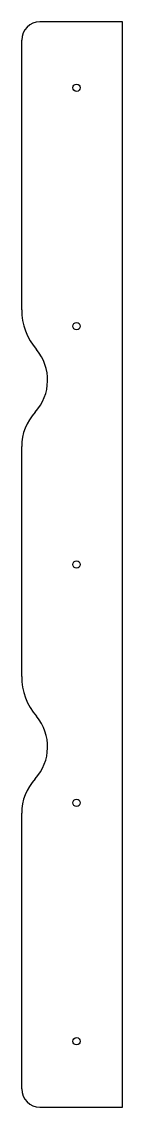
# Model space of a CAD drawing. Header units: millimetres. Extents: x 1115 to 1170, y 254 to 846.
import ezdxf

# ---------------------------------------------------------------- set-up
doc = ezdxf.new("R2010")
doc.units = ezdxf.units.MM

msp = doc.modelspace()

# ---------------------------------------------------------------- linework, layer by layer
for p, q in [((1170.06, 846.02), (1125.06, 846.02)), ((1170.06, 254.02), (1170.06, 846.02)), ((1115.06, 688.97), (1115.06, 836.02)), ((1115.06, 488.97), (1115.06, 614.38)), ((1115.06, 264.02), (1115.06, 414.38)), ((1125.06, 254.02), (1170.06, 254.02))]:
    msp.add_line(p, q)
for centre in [(1145.06, 810.02), (1145.06, 680.02), (1145.06, 550.02), (1145.06, 420.02), (1145.06, 290.02)]:
    msp.add_circle(centre, 2)
for centre, radius, start, end in [((1125.06, 836.02), 10, 90, 180), ((1148.56, 688.97), 33.5, 180, 220.48574), ((1103.53, 650.54), 25.7, 317.18585, 40.48574), ((1142.56, 614.38), 27.5, 137.18585, 180), ((1148.56, 488.97), 33.5, 180, 220.48574), ((1103.53, 450.54), 25.7, 317.18585, 40.48574), ((1142.56, 414.38), 27.5, 137.18585, 180), ((1125.06, 264.02), 10, 180, 270)]:
    msp.add_arc(centre, radius, start, end)

doc.saveas('drawing.dxf')
